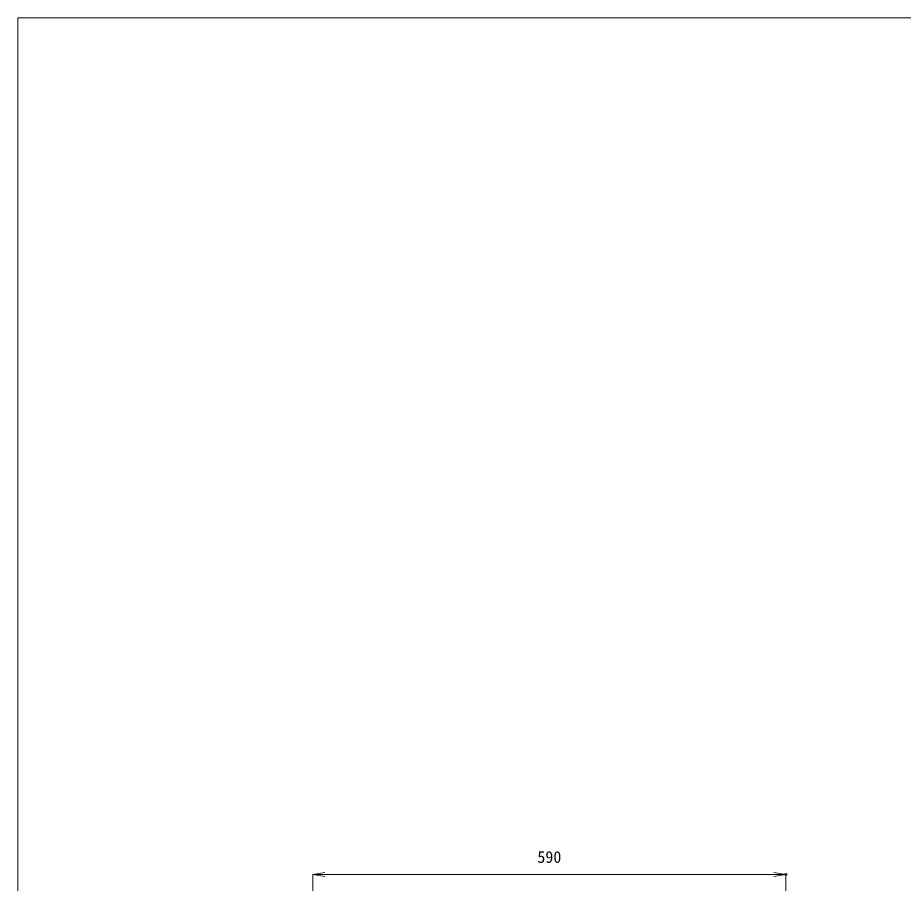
# Model space of a CAD drawing. Units: millimetres, scale not verified. Extents: x -1945 to 1945, y -1141 to 1699.
# Drawn here: x -1945 to -840, y 619 to 1699 of the extents above; entities that cross this region are included whole.
import ezdxf
from ezdxf.enums import TextEntityAlignment as Align

# ---------------------------------------------------------------- set-up
doc = ezdxf.new("R2010")
doc.units = ezdxf.units.MM
doc.header["$LTSCALE"] = 10
doc.header["$PDMODE"] = 32
doc.header["$PDSIZE"] = 2
for name, color, linetype, lineweight in [('0-1_TITLE', 7, 'Continuous', 18), ('0-5_SUNPO_S10', 3, 'Continuous', 18), ('0-9__0-0_0', 7, 'Continuous', 18)]:
    doc.layers.add(name, color=color, linetype=linetype, lineweight=lineweight)
doc.layers.add('0-A__0-2_DEFPOINTS', color=7, linetype='Continuous')
doc.styles.add('ＭＳ ゴシック', font='')
doc.styles.get('ＭＳ ゴシック').set_extended_font_data('MS Gothic')

# ---------------------------------------------------------------- blocks, each defined once
blk = doc.blocks.new('_OPEN')
at = {"layer": '0-9__0-0_0'}
blk.add_line((0, 0), (-1, 0), dxfattribs=at)
blk.add_lwpolyline([(-1, 0.1667), (0, 0), (-1, -0.1667)], dxfattribs=at)
blk = doc.blocks.new('_D25')
at = {"layer": '0-5_SUNPO_S10'}
for p, q in [((368.34, 1662.64), (368.34, 2049.64)), ((383.34, 2049.64), (943.34, 2049.64)), ((958.34, 1662.64), (958.34, 2049.64))]:
    blk.add_line(p, q, dxfattribs=at)
at = {"layer": '0-A__0-2_DEFPOINTS'}
for p in [(958.34, 2049.64), (368.34, 1612.64), (958.34, 1612.64)]:
    blk.add_point(p, dxfattribs=at)
at = {"layer": '0-5_SUNPO_S10', "xscale": 15, "yscale": 15, "rotation": 180}
blk.add_blockref('_OPEN', (368.34, 2049.64), dxfattribs=at)
at = {"layer": '0-5_SUNPO_S10', "xscale": 15, "yscale": 15}
blk.add_blockref('_OPEN', (958.34, 2049.64), dxfattribs=at)
at = {"layer": '0-5_SUNPO_S10', "color": 7, "style": 'ＭＳ ゴシック'}
blk.add_text('590', height=14.66, dxfattribs=at).set_placement((648.34, 2059.64), align=Align.BOTTOM_LEFT)

msp = doc.modelspace()

# ---------------------------------------------------------------- linework, layer by layer
at = {"layer": '0-1_TITLE', "color": 2}
msp.add_lwpolyline([(-1945, -1141.17), (1945, -1141.17), (1945, 1698.83), (-1945, 1698.83)], close=True, dxfattribs=at)

# ---------------------------------------------------------------- block references
at = {"layer": '0-5_SUNPO_S10'}
msp.add_blockref('_D25', (-1945, -1420), dxfattribs=at)

doc.saveas('drawing.dxf')
